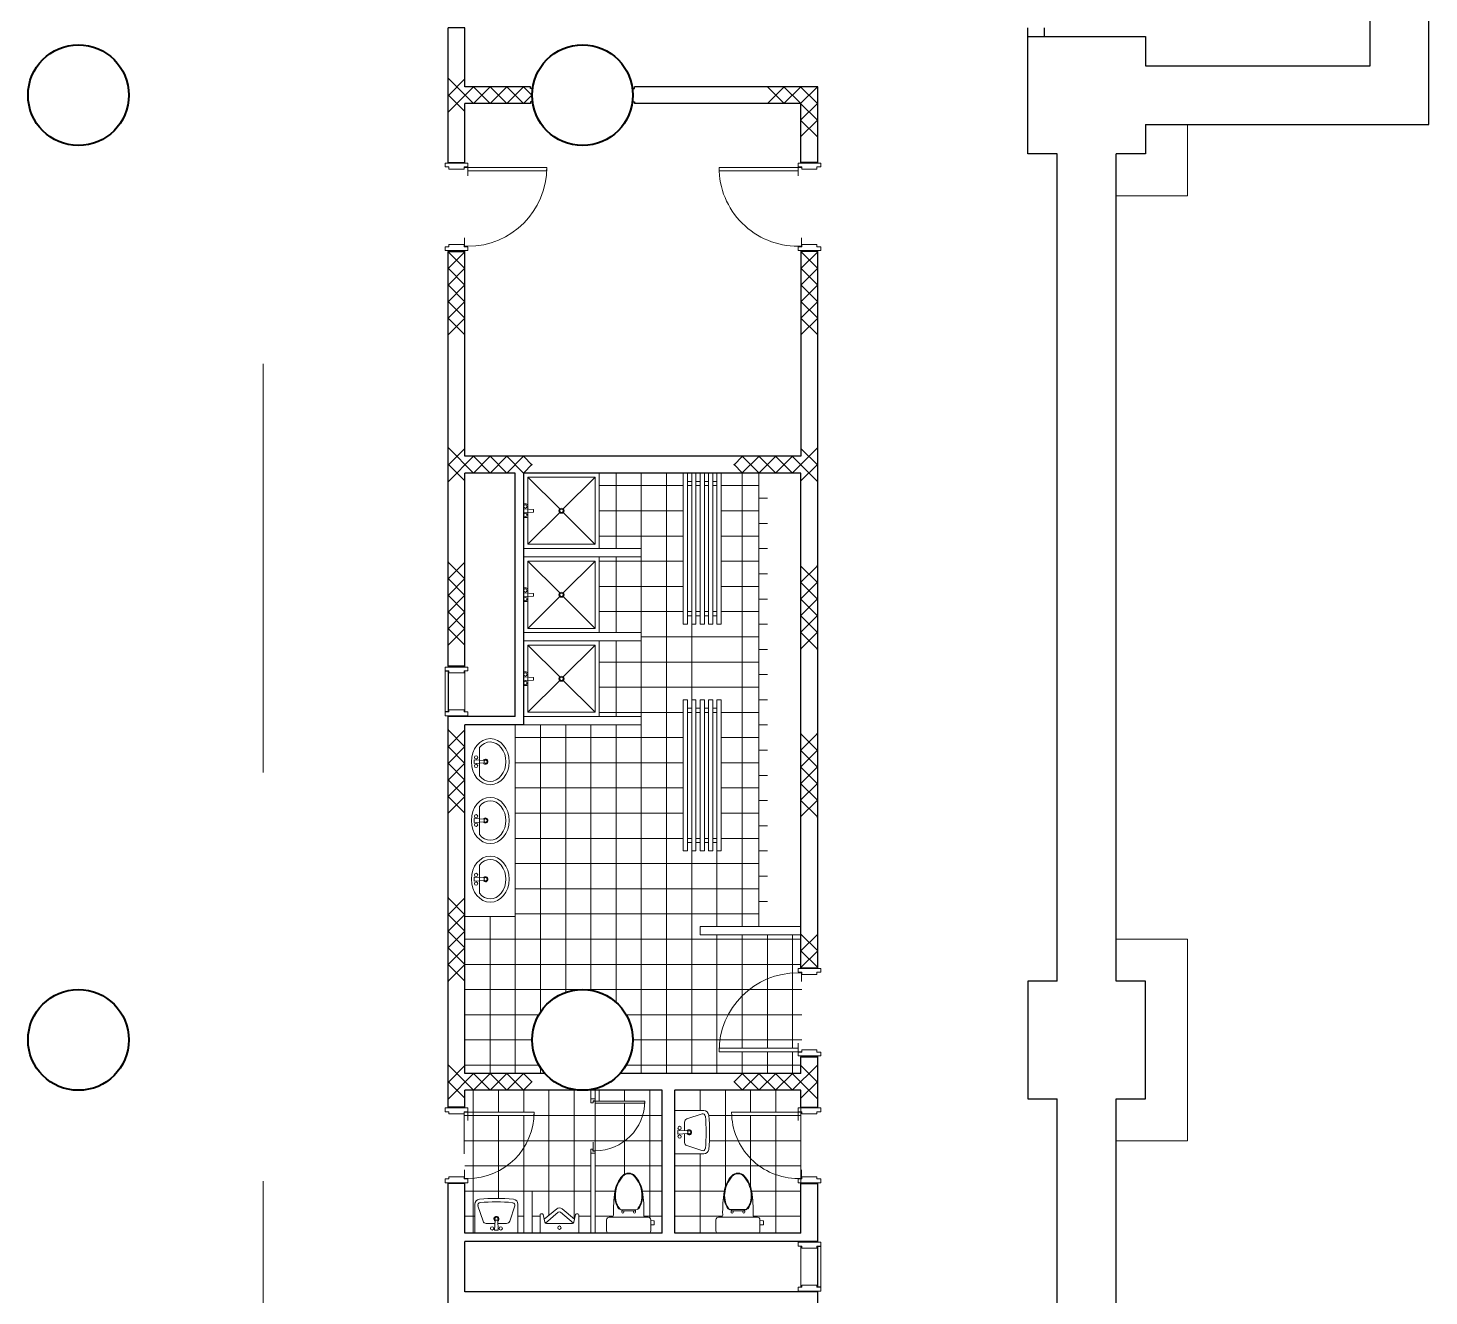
# Model space of a CAD drawing. Header units: metres. Extents: x 1807 to 3745, y 842 to 1968.
# Drawn here: x 3614.4 to 3631.07, y 1295.2 to 1310.3 of the extents above; entities that cross this region are included whole.
import ezdxf

# ---------------------------------------------------------------- set-up
doc = ezdxf.new("R2010")
doc.units = ezdxf.units.M
doc.header["$MEASUREMENT"] = 0
doc.linetypes.add('DGN1', pattern=[7.299439, 0, -7.299439])
doc.linetypes.add('DGN2', pattern=[9.732586, 4.866293, -4.866293])
doc.layers.add('Level 1', color=7, linetype='Continuous', lineweight=0)

msp = doc.modelspace()

# ---------------------------------------------------------------- linework, layer by layer
at = {"layer": 'Level 1', "color": 7, "linetype": 'Continuous', "lineweight": 30}
for p, q in [((3631.074, 1309.15), (3631.074, 1321.1)), ((3630.374, 1309.85), (3630.374, 1320.4)), ((3619.399, 1308.7), (3619.399, 1310.3)), ((3619.599, 1310.3), (3619.399, 1310.3)), ((3619.599, 1309.6), (3619.599, 1310.3)), ((3626.299, 1310.2), (3626.299, 1310.3)), ((3626.299, 1310.2), (3627.699, 1310.2)), ((3626.299, 1308.8), (3626.299, 1310.2)), ((3626.499, 1310.2), (3626.499, 1310.3)), ((3627.699, 1310.2), (3627.699, 1309.85)), ((3627.699, 1309.85), (3630.374, 1309.85)), ((3620.38, 1309.6), (3619.599, 1309.6)), ((3620.379, 1309.58), (3620.38, 1309.6)), ((3620.405, 1309.58), (3620.379, 1309.58)), ((3621.594, 1309.58), (3621.619, 1309.58)), ((3623.799, 1309.6), (3621.619, 1309.6)), ((3621.619, 1309.58), (3621.619, 1309.6)), ((3623.799, 1308.7), (3623.799, 1309.6)), ((3620.38, 1309.4), (3619.599, 1309.4)), ((3619.599, 1308.7), (3619.599, 1309.4)), ((3620.404, 1309.42), (3620.38, 1309.42)), ((3620.38, 1309.42), (3620.38, 1309.4)), ((3621.594, 1309.42), (3621.619, 1309.42)), ((3621.619, 1309.42), (3621.619, 1309.4)), ((3623.599, 1309.4), (3621.619, 1309.4)), ((3623.599, 1308.7), (3623.599, 1309.4)), ((3627.699, 1309.15), (3631.074, 1309.15)), ((3627.699, 1309.15), (3627.699, 1308.8)), ((3619.399, 1308.7), (3619.599, 1308.7)), ((3623.799, 1308.7), (3623.599, 1308.7)), ((3626.649, 1308.8), (3626.299, 1308.8)), ((3626.649, 1298.95), (3626.649, 1308.8)), ((3627.699, 1308.8), (3627.349, 1308.8)), ((3627.349, 1298.95), (3627.349, 1308.8)), ((3619.399, 1307.64), (3619.599, 1307.64)), ((3619.399, 1302.7), (3619.399, 1307.64)), ((3619.599, 1305.2), (3619.599, 1307.64)), ((3623.799, 1307.641), (3623.599, 1307.64)), ((3623.599, 1307.64), (3623.599, 1305.2)), ((3623.799, 1299.11), (3623.799, 1307.641)), ((3623.599, 1305.2), (3619.599, 1305.2)), ((3619.599, 1302.7), (3619.599, 1305)), ((3620.199, 1305), (3619.599, 1305)), ((3620.199, 1302.1), (3620.199, 1305)), ((3620.299, 1302), (3620.299, 1305)), ((3623.599, 1305), (3620.299, 1305)), ((3623.599, 1299.11), (3623.599, 1305)), ((3619.599, 1302.7), (3619.399, 1302.7)), ((3620.199, 1302.1), (3619.399, 1302.1)), ((3619.399, 1297.451), (3619.399, 1302.1)), ((3620.299, 1302), (3619.599, 1302)), ((3619.599, 1297.85), (3619.599, 1302)), ((3623.599, 1299.11), (3623.799, 1299.11)), ((3626.649, 1298.95), (3626.299, 1298.95)), ((3626.299, 1298.95), (3626.299, 1297.55)), ((3627.699, 1298.95), (3627.349, 1298.95)), ((3627.699, 1297.55), (3627.699, 1298.95)), ((3623.599, 1298.05), (3623.799, 1298.05)), ((3623.599, 1297.85), (3623.599, 1298.05)), ((3623.799, 1297.45), (3623.799, 1298.05)), ((3620.552, 1297.85), (3619.598, 1297.85)), ((3623.599, 1297.85), (3621.446, 1297.85)), ((3619.599, 1297.45), (3619.599, 1297.65)), ((3621.949, 1297.65), (3619.599, 1297.65)), ((3621.949, 1295.95), (3621.949, 1297.65)), ((3622.099, 1295.95), (3622.099, 1297.65)), ((3623.599, 1297.65), (3622.099, 1297.65)), ((3623.599, 1297.45), (3623.599, 1297.65)), ((3626.299, 1297.55), (3626.649, 1297.55)), ((3626.649, 1287.7), (3626.649, 1297.55)), ((3627.349, 1287.7), (3627.349, 1297.55)), ((3627.349, 1297.55), (3627.699, 1297.55)), ((3619.599, 1297.45), (3619.399, 1297.451)), ((3623.599, 1297.45), (3623.799, 1297.45)), ((3619.399, 1294.561), (3619.399, 1296.54)), ((3619.599, 1296.54), (3619.399, 1296.54)), ((3619.599, 1295.95), (3619.599, 1296.54)), ((3623.599, 1296.54), (3623.799, 1296.54)), ((3623.599, 1295.95), (3623.599, 1296.54)), ((3623.799, 1295.85), (3623.799, 1296.54)), ((3621.949, 1295.95), (3619.599, 1295.95)), ((3623.799, 1295.85), (3619.599, 1295.85)), ((3619.599, 1295.251), (3619.599, 1295.85)), ((3623.599, 1295.95), (3622.099, 1295.95)), ((3623.799, 1295.251), (3619.599, 1295.251)), ((3623.799, 1294.561), (3623.799, 1295.251))]:
    msp.add_line(p, q, dxfattribs=at)
at = {"layer": 'Level 1', "color": 7, "linetype": 'Continuous', "lineweight": 0}
for p, q in [((3631.074, 1321.1), (3631.074, 1309.15)), ((3630.374, 1309.85), (3630.374, 1320.4)), ((3626.299, 1308.8), (3626.299, 1310.2)), ((3626.299, 1310.2), (3627.699, 1310.2)), ((3627.699, 1310.2), (3627.699, 1310.025)), ((3627.699, 1310.025), (3627.699, 1309.85)), ((3627.699, 1309.85), (3630.374, 1309.85)), ((3619.399, 1309.692), (3619.407, 1309.7)), ((3619.399, 1309.494), (3619.599, 1309.694)), ((3619.403, 1309.7), (3619.703, 1309.4)), ((3619.399, 1309.506), (3619.599, 1309.306)), ((3619.403, 1309.3), (3619.703, 1309.6)), ((3619.701, 1309.6), (3619.901, 1309.4)), ((3619.701, 1309.4), (3619.901, 1309.6)), ((3619.899, 1309.6), (3620.099, 1309.4)), ((3619.899, 1309.4), (3620.099, 1309.6)), ((3620.097, 1309.6), (3620.297, 1309.4)), ((3620.097, 1309.4), (3620.297, 1309.6)), ((3620.295, 1309.6), (3620.399, 1309.496)), ((3620.295, 1309.4), (3620.399, 1309.504)), ((3623.2, 1309.401), (3623.399, 1309.6)), ((3623.2, 1309.599), (3623.399, 1309.4)), ((3623.397, 1309.6), (3623.597, 1309.4)), ((3623.397, 1309.4), (3623.597, 1309.6)), ((3623.595, 1309.6), (3623.799, 1309.396)), ((3623.595, 1309.4), (3623.795, 1309.6)), ((3623.793, 1309.6), (3623.799, 1309.594)), ((3623.599, 1309.206), (3623.799, 1309.406)), ((3623.599, 1309.398), (3623.799, 1309.198)), ((3619.399, 1309.308), (3619.407, 1309.3)), ((3623.599, 1309.009), (3623.799, 1309.208)), ((3623.599, 1309.2), (3623.798, 1309.001)), ((3631.074, 1309.15), (3627.699, 1309.15)), ((3627.699, 1309.15), (3627.699, 1308.8)), ((3628.199, 1309.15), (3628.199, 1308.3)), ((3619.364, 1308.69), (3619.634, 1308.69)), ((3619.364, 1308.645), (3619.364, 1308.69)), ((3619.399, 1308.7), (3619.399, 1308.69)), ((3619.599, 1308.7), (3619.399, 1308.7)), ((3619.399, 1308.69), (3619.599, 1308.69)), ((3619.599, 1308.69), (3619.599, 1308.7)), ((3619.634, 1308.69), (3619.634, 1308.645)), ((3623.834, 1308.69), (3623.564, 1308.69)), ((3623.564, 1308.69), (3623.564, 1308.645)), ((3623.599, 1308.69), (3623.599, 1308.7)), ((3623.599, 1308.7), (3623.799, 1308.7)), ((3623.799, 1308.69), (3623.599, 1308.69)), ((3623.799, 1308.7), (3623.799, 1308.69)), ((3623.834, 1308.645), (3623.834, 1308.69)), ((3626.649, 1308.8), (3626.299, 1308.8)), ((3626.649, 1298.95), (3626.649, 1308.8)), ((3627.699, 1308.8), (3627.349, 1308.8)), ((3627.349, 1308.8), (3627.349, 1298.95)), ((3619.409, 1308.645), (3619.364, 1308.645)), ((3619.409, 1308.62), (3619.409, 1308.645)), ((3619.589, 1308.62), (3619.409, 1308.62)), ((3619.634, 1308.645), (3619.589, 1308.645)), ((3619.589, 1308.645), (3619.589, 1308.62)), ((3619.634, 1308.64), (3620.574, 1308.64)), ((3619.634, 1308.6), (3619.634, 1308.64)), ((3620.571, 1308.6), (3619.634, 1308.6)), ((3620.574, 1308.64), (3620.571, 1308.6)), ((3623.564, 1308.64), (3622.624, 1308.64)), ((3622.624, 1308.64), (3622.627, 1308.6)), ((3622.627, 1308.6), (3623.564, 1308.6)), ((3623.564, 1308.645), (3623.609, 1308.645)), ((3623.564, 1308.6), (3623.564, 1308.64)), ((3623.609, 1308.645), (3623.609, 1308.62)), ((3623.609, 1308.62), (3623.789, 1308.62)), ((3623.789, 1308.62), (3623.789, 1308.645)), ((3623.789, 1308.645), (3623.834, 1308.645)), ((3628.199, 1308.3), (3627.349, 1308.3)), ((3619.409, 1307.695), (3619.364, 1307.695)), ((3619.364, 1307.695), (3619.364, 1307.65)), ((3619.589, 1307.72), (3619.409, 1307.72)), ((3619.409, 1307.72), (3619.409, 1307.695)), ((3619.589, 1307.695), (3619.589, 1307.72)), ((3619.634, 1307.695), (3619.589, 1307.695)), ((3619.634, 1307.65), (3619.634, 1307.695)), ((3623.564, 1307.65), (3623.564, 1307.695)), ((3623.564, 1307.695), (3623.609, 1307.695)), ((3623.609, 1307.695), (3623.609, 1307.72)), ((3623.609, 1307.72), (3623.789, 1307.72)), ((3623.789, 1307.72), (3623.789, 1307.695)), ((3623.789, 1307.695), (3623.834, 1307.695)), ((3623.834, 1307.695), (3623.834, 1307.65)), ((3619.364, 1307.65), (3619.634, 1307.65)), ((3619.399, 1307.64), (3619.399, 1307.65)), ((3619.399, 1307.65), (3619.599, 1307.65)), ((3619.405, 1307.64), (3619.399, 1307.634)), ((3619.599, 1307.64), (3619.399, 1307.64)), ((3619.599, 1307.636), (3619.399, 1307.436)), ((3619.399, 1307.636), (3619.599, 1307.436)), ((3619.593, 1307.64), (3619.599, 1307.634)), ((3619.599, 1307.65), (3619.599, 1307.64)), ((3623.834, 1307.65), (3623.564, 1307.65)), ((3623.799, 1307.65), (3623.599, 1307.65)), ((3623.599, 1307.65), (3623.599, 1307.64)), ((3623.605, 1307.64), (3623.599, 1307.635)), ((3623.599, 1307.64), (3623.799, 1307.64)), ((3623.599, 1307.637), (3623.799, 1307.436)), ((3623.799, 1307.636), (3623.599, 1307.437)), ((3623.793, 1307.64), (3623.799, 1307.634)), ((3623.799, 1307.64), (3623.799, 1307.65)), ((3619.599, 1307.438), (3619.399, 1307.238)), ((3619.399, 1307.438), (3619.599, 1307.238)), ((3623.799, 1307.439), (3623.599, 1307.239)), ((3623.599, 1307.438), (3623.799, 1307.238)), ((3619.399, 1307.241), (3619.599, 1307.041)), ((3619.599, 1307.24), (3619.399, 1307.041)), ((3623.799, 1307.241), (3623.599, 1307.041)), ((3623.599, 1307.241), (3623.799, 1307.041)), ((3619.399, 1307.043), (3619.599, 1306.843)), ((3619.599, 1307.042), (3619.399, 1306.843)), ((3623.599, 1307.043), (3623.799, 1306.843)), ((3623.799, 1307.042), (3623.599, 1306.843)), ((3619.399, 1306.845), (3619.599, 1306.645)), ((3619.599, 1306.844), (3619.399, 1306.645)), ((3623.799, 1306.845), (3623.599, 1306.645)), ((3623.599, 1306.845), (3623.799, 1306.645)), ((3619.399, 1306.647), (3619.405, 1306.641)), ((3619.599, 1306.647), (3619.593, 1306.641)), ((3623.599, 1306.647), (3623.605, 1306.641)), ((3623.799, 1306.647), (3623.793, 1306.641)), ((3619.399, 1305.292), (3619.407, 1305.3)), ((3619.399, 1305.094), (3619.599, 1305.294)), ((3619.403, 1305.3), (3619.703, 1305)), ((3619.403, 1304.9), (3619.703, 1305.2)), ((3619.701, 1305.2), (3619.901, 1305)), ((3619.701, 1305), (3619.901, 1305.2)), ((3619.899, 1305.2), (3620.099, 1305)), ((3619.899, 1305), (3620.099, 1305.2)), ((3620.097, 1305.201), (3620.297, 1305)), ((3620.097, 1305), (3620.297, 1305.2)), ((3620.295, 1305.2), (3620.399, 1305.096)), ((3622.903, 1305.201), (3622.799, 1305.096)), ((3623.101, 1305), (3622.901, 1305.201)), ((3623.101, 1305.2), (3622.901, 1305.001)), ((3623.299, 1305.201), (3623.099, 1305)), ((3623.299, 1305), (3623.099, 1305.2)), ((3623.497, 1305), (3623.297, 1305.2)), ((3623.497, 1305.2), (3623.297, 1305)), ((3623.795, 1305.3), (3623.495, 1305)), ((3623.795, 1304.901), (3623.495, 1305.2)), ((3623.799, 1305.094), (3623.599, 1305.294)), ((3623.799, 1305.292), (3623.791, 1305.301)), ((3619.399, 1305.106), (3619.599, 1304.906)), ((3620.295, 1305), (3620.399, 1305.105)), ((3620.299, 1304.102), (3620.299, 1305.002)), ((3620.299, 1305.002), (3621.199, 1305.002)), ((3621.199, 1305.002), (3621.199, 1304.102)), ((3621.399, 1304.101), (3621.399, 1305.001)), ((3621.699, 1297.85), (3621.699, 1305.001)), ((3621.999, 1297.85), (3621.999, 1305)), ((3622.249, 1305), (3622.199, 1305)), ((3622.199, 1305), (3622.199, 1303.2)), ((3622.249, 1303.2), (3622.249, 1305)), ((3622.349, 1305), (3622.299, 1305)), ((3622.299, 1305), (3622.299, 1303.2)), ((3622.349, 1303.2), (3622.349, 1305)), ((3622.449, 1305), (3622.399, 1305)), ((3622.399, 1305), (3622.399, 1303.201)), ((3622.449, 1303.201), (3622.449, 1305)), ((3622.549, 1305), (3622.499, 1305)), ((3622.499, 1305), (3622.499, 1303.2)), ((3622.549, 1303.2), (3622.549, 1305)), ((3622.649, 1305), (3622.599, 1305)), ((3622.599, 1305), (3622.599, 1303.2)), ((3622.649, 1303.201), (3622.649, 1305)), ((3622.903, 1305), (3622.799, 1305.105)), ((3622.899, 1299.6), (3622.899, 1305)), ((3623.099, 1299.6), (3623.099, 1305)), ((3623.099, 1305), (3623.599, 1305)), ((3623.799, 1305.107), (3623.599, 1304.906)), ((3623.599, 1305), (3623.599, 1299.6)), ((3619.399, 1304.908), (3619.407, 1304.9)), ((3620.349, 1304.952), (3620.728, 1304.573)), ((3620.349, 1304.152), (3620.349, 1304.952)), ((3620.349, 1304.952), (3621.149, 1304.952)), ((3621.149, 1304.952), (3620.77, 1304.573)), ((3621.149, 1304.952), (3621.149, 1304.152)), ((3622.199, 1304.85), (3621.199, 1304.85)), ((3622.249, 1304.85), (3622.249, 1304.9)), ((3622.249, 1304.9), (3622.299, 1304.9)), ((3622.299, 1304.85), (3622.249, 1304.85)), ((3622.299, 1304.9), (3622.299, 1304.85)), ((3622.349, 1304.85), (3622.349, 1304.9)), ((3622.349, 1304.9), (3622.399, 1304.9)), ((3622.399, 1304.85), (3622.349, 1304.85)), ((3622.399, 1304.9), (3622.399, 1304.85)), ((3622.449, 1304.85), (3622.449, 1304.9)), ((3622.449, 1304.9), (3622.499, 1304.9)), ((3622.499, 1304.85), (3622.449, 1304.85)), ((3622.499, 1304.9), (3622.499, 1304.85)), ((3622.549, 1304.85), (3622.549, 1304.9)), ((3622.549, 1304.9), (3622.599, 1304.9)), ((3622.599, 1304.85), (3622.549, 1304.85)), ((3622.599, 1304.9), (3622.599, 1304.85)), ((3623.099, 1304.85), (3622.649, 1304.85)), ((3623.799, 1304.908), (3623.791, 1304.9)), ((3620.33, 1304.633), (3620.299, 1304.633)), ((3620.299, 1304.528), (3620.299, 1304.575)), ((3620.299, 1304.575), (3620.416, 1304.567)), ((3620.416, 1304.536), (3620.299, 1304.528)), ((3620.349, 1304.152), (3620.728, 1304.531)), ((3620.35, 1304.613), (3620.35, 1304.572)), ((3620.35, 1304.532), (3620.35, 1304.49)), ((3620.416, 1304.567), (3620.416, 1304.536)), ((3621.149, 1304.151), (3620.77, 1304.53)), ((3622.199, 1304.55), (3621.199, 1304.55)), ((3623.099, 1304.55), (3622.649, 1304.55)), ((3620.33, 1304.471), (3620.299, 1304.471)), ((3622.199, 1304.25), (3621.199, 1304.25)), ((3623.099, 1304.25), (3622.649, 1304.25)), ((3620.299, 1304.001), (3620.299, 1304.102)), ((3620.299, 1304.102), (3621.699, 1304.101)), ((3621.199, 1304.102), (3620.299, 1304.102)), ((3621.699, 1304.001), (3620.299, 1304.001)), ((3620.299, 1303.101), (3620.299, 1304.001)), ((3620.299, 1304.001), (3621.199, 1304.001)), ((3621.149, 1304.152), (3620.349, 1304.152)), ((3621.199, 1304.001), (3621.199, 1303.101)), ((3621.399, 1303.101), (3621.399, 1304.001)), ((3621.699, 1304.101), (3621.699, 1304.001)), ((3619.399, 1303.939), (3619.405, 1303.945)), ((3619.399, 1303.741), (3619.599, 1303.941)), ((3619.599, 1303.741), (3619.399, 1303.941)), ((3619.599, 1303.939), (3619.593, 1303.945)), ((3620.349, 1303.951), (3620.728, 1303.573)), ((3620.349, 1303.151), (3620.349, 1303.951)), ((3620.349, 1303.951), (3621.149, 1303.951)), ((3621.149, 1303.951), (3620.77, 1303.572)), ((3621.149, 1303.951), (3621.149, 1303.151)), ((3622.199, 1303.95), (3621.199, 1303.95)), ((3623.099, 1303.95), (3622.649, 1303.95)), ((3623.601, 1303.901), (3623.595, 1303.895)), ((3623.795, 1303.897), (3623.595, 1303.697)), ((3623.595, 1303.897), (3623.795, 1303.697)), ((3623.789, 1303.901), (3623.795, 1303.895)), ((3619.399, 1303.543), (3619.599, 1303.743)), ((3619.599, 1303.543), (3619.399, 1303.743)), ((3623.795, 1303.699), (3623.595, 1303.499)), ((3623.595, 1303.699), (3623.795, 1303.499)), ((3619.399, 1303.345), (3619.599, 1303.545)), ((3619.599, 1303.345), (3619.399, 1303.545)), ((3620.33, 1303.632), (3620.299, 1303.632)), ((3620.299, 1303.528), (3620.299, 1303.574)), ((3620.299, 1303.574), (3620.416, 1303.567)), ((3620.416, 1303.535), (3620.299, 1303.528)), ((3620.349, 1303.151), (3620.728, 1303.53)), ((3620.35, 1303.612), (3620.35, 1303.571)), ((3620.35, 1303.531), (3620.35, 1303.49)), ((3620.416, 1303.567), (3620.416, 1303.535)), ((3621.149, 1303.151), (3620.77, 1303.53)), ((3622.199, 1303.65), (3621.199, 1303.65)), ((3623.099, 1303.65), (3622.649, 1303.65)), ((3623.795, 1303.501), (3623.595, 1303.301)), ((3623.595, 1303.501), (3623.795, 1303.301)), ((3619.399, 1303.147), (3619.599, 1303.347)), ((3619.599, 1303.147), (3619.399, 1303.347)), ((3620.33, 1303.47), (3620.299, 1303.47)), ((3622.199, 1303.35), (3621.199, 1303.35)), ((3622.299, 1303.35), (3622.249, 1303.35)), ((3622.249, 1303.35), (3622.249, 1303.3)), ((3622.299, 1303.301), (3622.299, 1303.35)), ((3622.399, 1303.35), (3622.349, 1303.35)), ((3622.349, 1303.35), (3622.349, 1303.3)), ((3622.399, 1303.3), (3622.399, 1303.35)), ((3622.499, 1303.35), (3622.449, 1303.35)), ((3622.449, 1303.35), (3622.449, 1303.3)), ((3622.499, 1303.3), (3622.499, 1303.35)), ((3622.599, 1303.35), (3622.549, 1303.35)), ((3622.549, 1303.35), (3622.549, 1303.301)), ((3622.599, 1303.301), (3622.599, 1303.35)), ((3623.099, 1303.35), (3622.649, 1303.35)), ((3622.199, 1303.2), (3622.249, 1303.2)), ((3622.249, 1303.3), (3622.299, 1303.301)), ((3622.299, 1302.3), (3622.299, 1303.201)), ((3622.299, 1303.2), (3622.349, 1303.2)), ((3622.349, 1303.3), (3622.399, 1303.3)), ((3622.399, 1303.201), (3622.449, 1303.201)), ((3622.449, 1303.3), (3622.499, 1303.3)), ((3622.499, 1303.2), (3622.549, 1303.2)), ((3622.549, 1303.301), (3622.599, 1303.301)), ((3622.599, 1303.2), (3622.649, 1303.201)), ((3623.795, 1303.303), (3623.595, 1303.103)), ((3623.595, 1303.303), (3623.795, 1303.103)), ((3619.399, 1302.949), (3619.599, 1303.149)), ((3619.599, 1302.949), (3619.399, 1303.149)), ((3620.299, 1303.001), (3620.299, 1303.101)), ((3620.299, 1303.101), (3621.699, 1303.101)), ((3621.199, 1303.101), (3620.299, 1303.101)), ((3621.699, 1303.001), (3620.299, 1303.001)), ((3620.299, 1302.101), (3620.299, 1303.001)), ((3620.299, 1303.001), (3621.199, 1303.001)), ((3621.149, 1303.151), (3620.349, 1303.151)), ((3621.199, 1303.001), (3621.199, 1302.101)), ((3621.399, 1302.101), (3621.399, 1303.001)), ((3621.699, 1303.101), (3621.699, 1303.001)), ((3623.099, 1303.05), (3621.699, 1303.05)), ((3623.795, 1303.105), (3623.595, 1302.905)), ((3623.595, 1303.105), (3623.795, 1302.905)), ((3619.405, 1302.945), (3619.399, 1302.951)), ((3619.593, 1302.945), (3619.599, 1302.951)), ((3620.349, 1302.951), (3620.728, 1302.572)), ((3620.349, 1302.151), (3620.349, 1302.951)), ((3620.349, 1302.951), (3621.149, 1302.951)), ((3621.149, 1302.951), (3620.77, 1302.572)), ((3621.149, 1302.951), (3621.149, 1302.151)), ((3623.595, 1302.907), (3623.601, 1302.901)), ((3623.795, 1302.907), (3623.789, 1302.901)), ((3619.634, 1302.69), (3619.364, 1302.69)), ((3619.364, 1302.69), (3619.364, 1302.645)), ((3619.399, 1302.69), (3619.399, 1302.7)), ((3619.399, 1302.7), (3619.599, 1302.7)), ((3619.599, 1302.69), (3619.399, 1302.69)), ((3619.599, 1302.7), (3619.599, 1302.69)), ((3619.634, 1302.645), (3619.634, 1302.69)), ((3623.099, 1302.75), (3621.199, 1302.75)), ((3619.364, 1302.645), (3619.409, 1302.645)), ((3619.364, 1302.16), (3619.364, 1302.64)), ((3619.364, 1302.64), (3619.404, 1302.637)), ((3619.399, 1302.645), (3619.399, 1302.155)), ((3619.404, 1302.637), (3619.404, 1302.16)), ((3619.409, 1302.645), (3619.409, 1302.62)), ((3619.409, 1302.62), (3619.589, 1302.62)), ((3619.589, 1302.62), (3619.589, 1302.645)), ((3619.589, 1302.645), (3619.634, 1302.645)), ((3619.599, 1302.645), (3619.599, 1302.155)), ((3620.33, 1302.632), (3620.299, 1302.632)), ((3620.299, 1302.528), (3620.299, 1302.574)), ((3620.299, 1302.574), (3620.416, 1302.567)), ((3620.416, 1302.535), (3620.299, 1302.528)), ((3620.349, 1302.151), (3620.728, 1302.53)), ((3620.35, 1302.612), (3620.35, 1302.571)), ((3620.35, 1302.531), (3620.35, 1302.49)), ((3620.416, 1302.567), (3620.416, 1302.535)), ((3621.149, 1302.151), (3620.77, 1302.53)), ((3620.33, 1302.47), (3620.299, 1302.47)), ((3623.099, 1302.45), (3621.199, 1302.45)), ((3619.404, 1302.16), (3619.364, 1302.16)), ((3619.364, 1302.11), (3619.364, 1302.155)), ((3619.364, 1302.155), (3619.409, 1302.155)), ((3619.409, 1302.155), (3619.409, 1302.18)), ((3619.409, 1302.18), (3619.589, 1302.18)), ((3619.589, 1302.18), (3619.589, 1302.155)), ((3619.589, 1302.155), (3619.634, 1302.155)), ((3619.634, 1302.155), (3619.634, 1302.11)), ((3622.249, 1302.3), (3622.199, 1302.3)), ((3622.199, 1302.3), (3622.199, 1300.5)), ((3622.249, 1300.5), (3622.249, 1302.3)), ((3622.249, 1302.15), (3622.249, 1302.2)), ((3622.249, 1302.2), (3622.299, 1302.2)), ((3622.349, 1302.3), (3622.299, 1302.3)), ((3622.299, 1302.3), (3622.299, 1300.5)), ((3622.299, 1302.2), (3622.299, 1302.15)), ((3622.349, 1300.5), (3622.349, 1302.3)), ((3622.349, 1302.15), (3622.349, 1302.2)), ((3622.349, 1302.2), (3622.399, 1302.2)), ((3622.449, 1302.3), (3622.399, 1302.3)), ((3622.399, 1302.3), (3622.399, 1300.5)), ((3622.399, 1302.2), (3622.399, 1302.15)), ((3622.449, 1300.501), (3622.449, 1302.3)), ((3622.449, 1302.15), (3622.449, 1302.2)), ((3622.449, 1302.2), (3622.499, 1302.2)), ((3622.549, 1302.3), (3622.499, 1302.3)), ((3622.499, 1302.3), (3622.499, 1300.5)), ((3622.499, 1302.2), (3622.499, 1302.15)), ((3622.549, 1300.5), (3622.549, 1302.3)), ((3622.549, 1302.15), (3622.549, 1302.2)), ((3622.549, 1302.2), (3622.599, 1302.2)), ((3622.649, 1302.3), (3622.599, 1302.3)), ((3622.599, 1302.3), (3622.599, 1300.5)), ((3622.599, 1302.2), (3622.599, 1302.15)), ((3622.649, 1300.5), (3622.649, 1302.3)), ((3619.634, 1302.11), (3619.364, 1302.11)), ((3619.599, 1302.11), (3619.399, 1302.11)), ((3619.399, 1302.11), (3619.399, 1302.1)), ((3619.399, 1302.1), (3619.599, 1302.1)), ((3619.599, 1302.1), (3619.599, 1302.11)), ((3620.199, 1302), (3619.599, 1302)), ((3619.599, 1302), (3619.599, 1299.72)), ((3620.199, 1299.72), (3620.199, 1302)), ((3620.299, 1302), (3620.299, 1302.101)), ((3620.299, 1302.101), (3621.699, 1302.1)), ((3621.199, 1302.101), (3620.299, 1302.101)), ((3621.699, 1302.001), (3620.299, 1302)), ((3621.149, 1302.151), (3620.349, 1302.151)), ((3620.499, 1298.576), (3620.499, 1302)), ((3620.799, 1298.814), (3620.799, 1302)), ((3621.099, 1298.839), (3621.099, 1302.001)), ((3622.199, 1302.15), (3621.199, 1302.15)), ((3621.399, 1298.695), (3621.399, 1302.001)), ((3621.699, 1302.1), (3621.699, 1302.001)), ((3622.299, 1302.15), (3622.249, 1302.15)), ((3622.399, 1302.15), (3622.349, 1302.15)), ((3622.499, 1302.15), (3622.449, 1302.15)), ((3622.599, 1302.15), (3622.549, 1302.15)), ((3623.099, 1302.15), (3622.649, 1302.15)), ((3619.399, 1301.939), (3619.405, 1301.945)), ((3619.399, 1301.741), (3619.599, 1301.941)), ((3619.599, 1301.741), (3619.399, 1301.941)), ((3619.599, 1301.939), (3619.593, 1301.945)), ((3622.199, 1301.85), (3620.199, 1301.85)), ((3623.099, 1301.85), (3622.649, 1301.85)), ((3623.601, 1301.901), (3623.595, 1301.895)), ((3623.795, 1301.897), (3623.595, 1301.697)), ((3623.595, 1301.897), (3623.795, 1301.697)), ((3623.789, 1301.901), (3623.795, 1301.895)), ((3619.399, 1301.543), (3619.599, 1301.743)), ((3619.599, 1301.543), (3619.399, 1301.743)), ((3619.771, 1301.396), (3619.771, 1301.731)), ((3623.795, 1301.699), (3623.595, 1301.499)), ((3623.595, 1301.699), (3623.795, 1301.499)), ((3619.399, 1301.345), (3619.599, 1301.545)), ((3619.599, 1301.345), (3619.399, 1301.545)), ((3619.828, 1301.579), (3619.711, 1301.587)), ((3619.711, 1301.587), (3619.711, 1301.54)), ((3619.711, 1301.54), (3619.828, 1301.548)), ((3619.828, 1301.548), (3619.828, 1301.579)), ((3622.199, 1301.55), (3620.199, 1301.55)), ((3623.099, 1301.55), (3622.649, 1301.55)), ((3623.795, 1301.501), (3623.595, 1301.301)), ((3623.595, 1301.501), (3623.795, 1301.301)), ((3619.399, 1301.147), (3619.599, 1301.347)), ((3619.599, 1301.147), (3619.399, 1301.347)), ((3622.199, 1301.25), (3620.199, 1301.25)), ((3623.099, 1301.25), (3622.649, 1301.25)), ((3623.795, 1301.303), (3623.595, 1301.103)), ((3623.595, 1301.303), (3623.795, 1301.103)), ((3619.399, 1300.949), (3619.599, 1301.149)), ((3619.599, 1300.949), (3619.399, 1301.149)), ((3619.771, 1300.696), (3619.771, 1301.031)), ((3623.795, 1301.105), (3623.595, 1300.905)), ((3623.595, 1301.105), (3623.795, 1300.905)), ((3619.405, 1300.945), (3619.399, 1300.951)), ((3619.593, 1300.945), (3619.599, 1300.951)), ((3619.828, 1300.879), (3619.711, 1300.887)), ((3619.711, 1300.887), (3619.711, 1300.84)), ((3619.711, 1300.84), (3619.828, 1300.848)), ((3619.828, 1300.848), (3619.828, 1300.879)), ((3622.199, 1300.95), (3620.199, 1300.95)), ((3623.099, 1300.95), (3622.649, 1300.95)), ((3623.595, 1300.907), (3623.601, 1300.901)), ((3623.795, 1300.907), (3623.789, 1300.901)), ((3622.199, 1300.65), (3620.199, 1300.65)), ((3622.199, 1300.5), (3622.249, 1300.5)), ((3622.299, 1300.65), (3622.249, 1300.65)), ((3622.249, 1300.65), (3622.249, 1300.6)), ((3622.249, 1300.6), (3622.299, 1300.6)), ((3622.299, 1300.6), (3622.299, 1300.65)), ((3622.299, 1297.85), (3622.299, 1300.5)), ((3622.299, 1300.5), (3622.349, 1300.5)), ((3622.399, 1300.65), (3622.349, 1300.65)), ((3622.349, 1300.65), (3622.349, 1300.6)), ((3622.349, 1300.6), (3622.399, 1300.6)), ((3622.399, 1300.6), (3622.399, 1300.65)), ((3622.399, 1300.5), (3622.449, 1300.501)), ((3622.499, 1300.65), (3622.449, 1300.65)), ((3622.449, 1300.65), (3622.449, 1300.6)), ((3622.449, 1300.6), (3622.499, 1300.6)), ((3622.499, 1300.6), (3622.499, 1300.65)), ((3622.499, 1300.5), (3622.549, 1300.5)), ((3622.599, 1300.65), (3622.549, 1300.65)), ((3622.549, 1300.65), (3622.549, 1300.6)), ((3622.549, 1300.6), (3622.599, 1300.601)), ((3622.599, 1300.601), (3622.599, 1300.65)), ((3622.599, 1299.601), (3622.599, 1300.5)), ((3622.599, 1300.5), (3622.649, 1300.5)), ((3623.099, 1300.65), (3622.649, 1300.65)), ((3619.771, 1299.996), (3619.771, 1300.331)), ((3623.099, 1300.35), (3620.199, 1300.35)), ((3619.828, 1300.179), (3619.711, 1300.187)), ((3619.711, 1300.187), (3619.711, 1300.14)), ((3619.828, 1300.148), (3619.828, 1300.179)), ((3619.711, 1300.14), (3619.828, 1300.148)), ((3623.099, 1300.05), (3620.199, 1300.05)), ((3619.399, 1299.939), (3619.405, 1299.945)), ((3619.399, 1299.741), (3619.599, 1299.941)), ((3619.599, 1299.741), (3619.399, 1299.941)), ((3619.599, 1299.939), (3619.593, 1299.945)), ((3619.399, 1299.544), (3619.599, 1299.743)), ((3619.599, 1299.543), (3619.399, 1299.743)), ((3619.599, 1299.72), (3620.199, 1299.72)), ((3619.899, 1297.85), (3619.899, 1299.72)), ((3623.099, 1299.75), (3620.199, 1299.75)), ((3620.199, 1297.85), (3620.199, 1299.72)), ((3619.399, 1299.345), (3619.599, 1299.545)), ((3619.599, 1299.345), (3619.399, 1299.545)), ((3622.399, 1299.5), (3622.399, 1299.601)), ((3622.399, 1299.601), (3623.599, 1299.6)), ((3623.599, 1299.5), (3622.399, 1299.5)), ((3622.599, 1297.85), (3622.599, 1299.5)), ((3622.899, 1298.15), (3622.899, 1299.5)), ((3623.599, 1299.6), (3623.099, 1299.6)), ((3623.199, 1298.15), (3623.199, 1299.5)), ((3623.499, 1298.15), (3623.499, 1299.5)), ((3623.599, 1299.6), (3623.599, 1299.5)), ((3623.599, 1299.309), (3623.799, 1299.509)), ((3623.799, 1299.309), (3623.599, 1299.509)), ((3619.399, 1299.147), (3619.599, 1299.347)), ((3619.599, 1299.147), (3619.399, 1299.347)), ((3623.599, 1299.45), (3619.599, 1299.45)), ((3628.199, 1299.45), (3627.349, 1299.45)), ((3628.199, 1297.05), (3628.199, 1299.45)), ((3623.599, 1299.111), (3623.799, 1299.311)), ((3623.799, 1299.111), (3623.599, 1299.311)), ((3619.399, 1298.949), (3619.599, 1299.149)), ((3619.599, 1298.949), (3619.399, 1299.149)), ((3623.599, 1299.15), (3619.599, 1299.15)), ((3623.834, 1299.1), (3623.564, 1299.1)), ((3623.564, 1299.1), (3623.564, 1299.055)), ((3623.564, 1299.055), (3623.609, 1299.055)), ((3623.599, 1299.1), (3623.599, 1299.11)), ((3623.599, 1299.11), (3623.799, 1299.11)), ((3623.799, 1299.1), (3623.599, 1299.1)), ((3623.609, 1299.055), (3623.609, 1299.03)), ((3623.609, 1299.03), (3623.789, 1299.03)), ((3623.789, 1299.03), (3623.789, 1299.055)), ((3623.789, 1299.055), (3623.834, 1299.055)), ((3623.799, 1299.11), (3623.799, 1299.1)), ((3623.834, 1299.055), (3623.834, 1299.1)), ((3619.405, 1298.946), (3619.399, 1298.952)), ((3619.593, 1298.946), (3619.599, 1298.951)), ((3623.609, 1298.85), (3619.599, 1298.85)), ((3626.299, 1297.55), (3626.299, 1298.95)), ((3626.299, 1298.95), (3626.649, 1298.95)), ((3627.349, 1298.95), (3627.699, 1298.95)), ((3627.699, 1298.95), (3627.699, 1297.55)), ((3620.482, 1298.55), (3619.599, 1298.55)), ((3623.609, 1298.55), (3621.516, 1298.55)), ((3620.402, 1298.25), (3619.599, 1298.25)), ((3623.609, 1298.25), (3621.596, 1298.25)), ((3622.624, 1298.11), (3622.627, 1298.15)), ((3623.564, 1298.11), (3622.624, 1298.11)), ((3622.627, 1298.15), (3623.564, 1298.15)), ((3622.899, 1297.85), (3622.899, 1298.11)), ((3623.199, 1297.85), (3623.199, 1298.11)), ((3623.499, 1297.85), (3623.499, 1298.11)), ((3623.564, 1298.15), (3623.564, 1298.11)), ((3623.564, 1298.06), (3623.564, 1298.105)), ((3623.564, 1298.105), (3623.609, 1298.105)), ((3623.834, 1298.06), (3623.564, 1298.06)), ((3623.799, 1298.06), (3623.599, 1298.06)), ((3623.599, 1298.06), (3623.599, 1298.05)), ((3623.599, 1298.05), (3623.799, 1298.05)), ((3623.609, 1298.105), (3623.609, 1298.13)), ((3623.609, 1298.13), (3623.789, 1298.13)), ((3623.789, 1298.13), (3623.789, 1298.105)), ((3623.789, 1298.105), (3623.834, 1298.105)), ((3623.799, 1298.05), (3623.799, 1298.06)), ((3623.834, 1298.105), (3623.834, 1298.06)), ((3619.399, 1297.942), (3619.407, 1297.95)), ((3619.399, 1297.744), (3619.599, 1297.944)), ((3619.403, 1297.95), (3619.703, 1297.65)), ((3619.403, 1297.55), (3619.703, 1297.85)), ((3620.48, 1297.95), (3619.599, 1297.95)), ((3619.701, 1297.85), (3619.901, 1297.65)), ((3619.701, 1297.65), (3619.901, 1297.85)), ((3619.899, 1297.85), (3620.099, 1297.65)), ((3619.899, 1297.65), (3620.099, 1297.85)), ((3620.097, 1297.85), (3620.297, 1297.65)), ((3620.097, 1297.65), (3620.297, 1297.85)), ((3620.295, 1297.85), (3620.399, 1297.746)), ((3620.499, 1297.85), (3620.499, 1297.923)), ((3623.599, 1297.95), (3621.518, 1297.95)), ((3622.903, 1297.85), (3622.799, 1297.746)), ((3623.101, 1297.65), (3622.901, 1297.85)), ((3623.101, 1297.85), (3622.901, 1297.65)), ((3623.299, 1297.65), (3623.099, 1297.85)), ((3623.299, 1297.85), (3623.099, 1297.65)), ((3623.497, 1297.65), (3623.297, 1297.85)), ((3623.497, 1297.85), (3623.297, 1297.65)), ((3623.795, 1297.95), (3623.495, 1297.65)), ((3623.795, 1297.55), (3623.495, 1297.85)), ((3623.799, 1297.744), (3623.599, 1297.944)), ((3623.799, 1297.942), (3623.791, 1297.95)), ((3619.399, 1297.756), (3619.599, 1297.556)), ((3620.295, 1297.65), (3620.399, 1297.754)), ((3622.903, 1297.65), (3622.799, 1297.754)), ((3623.799, 1297.756), (3623.599, 1297.556)), ((3619.399, 1297.558), (3619.407, 1297.55)), ((3619.699, 1297.65), (3619.699, 1295.95)), ((3619.999, 1297.65), (3619.999, 1297.39)), ((3620.299, 1297.65), (3620.299, 1297.39)), ((3620.599, 1297.65), (3620.599, 1296.161)), ((3620.899, 1297.65), (3620.899, 1296.118)), ((3621.099, 1297.55), (3621.099, 1297.65)), ((3621.148, 1297.55), (3621.099, 1297.55)), ((3621.099, 1297.5), (3621.099, 1297.55)), ((3621.099, 1297.55), (3621.149, 1297.55)), ((3621.124, 1297.5), (3621.099, 1297.5)), ((3621.149, 1297.525), (3621.124, 1297.525)), ((3621.124, 1297.525), (3621.124, 1297.5)), ((3621.148, 1295.95), (3621.148, 1297.65)), ((3621.148, 1297.65), (3621.949, 1297.65)), ((3621.149, 1297.55), (3621.149, 1297.65)), ((3621.149, 1297.55), (3621.149, 1297.525)), ((3621.149, 1297.52), (3621.739, 1297.52)), ((3621.149, 1297.495), (3621.149, 1297.52)), ((3621.736, 1297.495), (3621.149, 1297.495)), ((3621.199, 1297.65), (3621.199, 1297.52)), ((3621.499, 1297.65), (3621.499, 1297.52)), ((3621.499, 1297.495), (3621.499, 1296.652)), ((3621.739, 1297.52), (3621.736, 1297.495)), ((3621.799, 1297.65), (3621.799, 1296.133)), ((3621.949, 1297.65), (3621.949, 1295.95)), ((3622.095, 1295.951), (3622.095, 1297.65)), ((3622.095, 1297.65), (3623.599, 1297.65)), ((3622.099, 1297.65), (3623.599, 1297.65)), ((3622.399, 1297.651), (3622.399, 1297.408)), ((3622.699, 1297.65), (3622.699, 1296.503)), ((3622.999, 1297.65), (3622.999, 1297.39)), ((3623.299, 1297.651), (3623.299, 1297.39)), ((3623.599, 1297.65), (3623.599, 1295.951)), ((3623.799, 1297.558), (3623.791, 1297.55)), ((3626.649, 1297.55), (3626.299, 1297.55)), ((3626.649, 1287.7), (3626.649, 1297.55)), ((3627.699, 1297.55), (3627.349, 1297.55)), ((3627.349, 1297.55), (3627.349, 1287.7)), ((3619.364, 1297.44), (3619.634, 1297.44)), ((3619.364, 1297.395), (3619.364, 1297.44)), ((3619.409, 1297.395), (3619.364, 1297.395)), ((3619.399, 1297.45), (3619.399, 1297.44)), ((3619.599, 1297.45), (3619.399, 1297.45)), ((3619.399, 1297.44), (3619.599, 1297.44)), ((3619.409, 1297.37), (3619.409, 1297.395)), ((3619.589, 1297.37), (3619.409, 1297.37)), ((3619.634, 1297.395), (3619.589, 1297.395)), ((3619.589, 1297.395), (3619.589, 1297.37)), ((3619.589, 1296.895), (3619.589, 1297.37)), ((3619.599, 1297.44), (3619.599, 1297.45)), ((3619.599, 1297.35), (3621.949, 1297.35)), ((3619.634, 1297.44), (3619.634, 1297.395)), ((3619.634, 1297.39), (3620.424, 1297.39)), ((3619.634, 1297.35), (3619.634, 1297.39)), ((3620.421, 1297.35), (3619.634, 1297.35)), ((3619.999, 1297.35), (3619.999, 1296.363)), ((3620.299, 1297.35), (3620.299, 1295.95)), ((3620.424, 1297.39), (3620.421, 1297.35)), ((3622.442, 1297.408), (3622.099, 1297.408)), ((3622.099, 1297.408), (3622.099, 1296.893)), ((3622.241, 1297.309), (3622.422, 1297.369)), ((3622.502, 1297.35), (3623.599, 1297.35)), ((3623.564, 1297.39), (3622.774, 1297.39)), ((3622.774, 1297.39), (3622.777, 1297.35)), ((3622.777, 1297.35), (3623.564, 1297.35)), ((3622.999, 1297.35), (3622.999, 1296.502)), ((3623.299, 1297.35), (3623.299, 1295.95)), ((3623.834, 1297.44), (3623.564, 1297.44)), ((3623.564, 1297.44), (3623.564, 1297.395)), ((3623.564, 1297.395), (3623.609, 1297.395)), ((3623.564, 1297.35), (3623.564, 1297.39)), ((3623.599, 1297.44), (3623.599, 1297.45)), ((3623.599, 1297.45), (3623.799, 1297.45)), ((3623.799, 1297.44), (3623.599, 1297.44)), ((3623.609, 1297.395), (3623.609, 1297.37)), ((3623.609, 1297.37), (3623.789, 1297.37)), ((3623.789, 1297.37), (3623.789, 1297.395)), ((3623.789, 1297.395), (3623.834, 1297.395)), ((3623.799, 1297.45), (3623.799, 1297.44)), ((3623.834, 1297.395), (3623.834, 1297.44)), ((3622.251, 1297.166), (3622.134, 1297.173)), ((3622.134, 1297.173), (3622.134, 1297.127)), ((3622.213, 1297.168), (3622.213, 1297.271)), ((3622.251, 1297.135), (3622.251, 1297.166)), ((3619.599, 1297.05), (3621.949, 1297.05)), ((3622.099, 1297.09), (3622.099, 1295.95)), ((3622.134, 1297.127), (3622.251, 1297.135)), ((3622.213, 1297.029), (3622.213, 1297.132)), ((3622.421, 1296.932), (3622.24, 1296.991)), ((3622.509, 1297.05), (3623.599, 1297.05)), ((3627.349, 1297.05), (3628.199, 1297.05)), ((3621.123, 1296.95), (3621.098, 1296.95)), ((3621.098, 1296.95), (3621.099, 1296.9)), ((3621.149, 1296.9), (3621.099, 1296.9)), ((3621.099, 1295.95), (3621.099, 1296.9)), ((3621.099, 1296.9), (3621.149, 1296.9)), ((3621.123, 1296.925), (3621.123, 1296.95)), ((3621.149, 1296.925), (3621.123, 1296.925)), ((3621.148, 1295.95), (3621.149, 1296.9)), ((3621.149, 1296.9), (3621.149, 1296.925)), ((3622.099, 1296.893), (3622.442, 1296.893)), ((3622.399, 1296.893), (3622.399, 1295.95)), ((3619.599, 1296.75), (3621.099, 1296.75)), ((3621.148, 1296.75), (3621.949, 1296.751)), ((3622.099, 1296.75), (3623.599, 1296.75)), ((3619.409, 1296.595), (3619.364, 1296.595)), ((3619.364, 1296.595), (3619.364, 1296.55)), ((3619.364, 1296.55), (3619.634, 1296.55)), ((3619.399, 1296.54), (3619.399, 1296.55)), ((3619.399, 1296.55), (3619.599, 1296.55)), ((3619.599, 1296.54), (3619.399, 1296.54)), ((3619.589, 1296.62), (3619.409, 1296.62)), ((3619.409, 1296.62), (3619.409, 1296.595)), ((3619.589, 1296.595), (3619.589, 1296.62)), ((3619.634, 1296.595), (3619.589, 1296.595)), ((3619.599, 1296.55), (3619.599, 1296.54)), ((3619.634, 1296.55), (3619.634, 1296.595)), ((3623.564, 1296.55), (3623.564, 1296.595)), ((3623.564, 1296.595), (3623.609, 1296.595)), ((3623.834, 1296.55), (3623.564, 1296.55)), ((3623.799, 1296.55), (3623.599, 1296.55)), ((3623.599, 1296.55), (3623.599, 1296.54)), ((3623.599, 1296.54), (3623.799, 1296.54)), ((3623.609, 1296.595), (3623.609, 1296.62)), ((3623.609, 1296.62), (3623.789, 1296.62)), ((3623.789, 1296.62), (3623.789, 1296.595)), ((3623.789, 1296.595), (3623.834, 1296.595)), ((3623.799, 1296.54), (3623.799, 1296.55)), ((3623.834, 1296.595), (3623.834, 1296.55)), ((3619.599, 1296.45), (3621.099, 1296.45)), ((3620.399, 1296.45), (3620.299, 1296.45)), ((3620.299, 1296.45), (3620.299, 1295.95)), ((3620.399, 1295.95), (3620.399, 1296.45)), ((3621.148, 1296.45), (3621.386, 1296.45)), ((3621.702, 1296.45), (3621.949, 1296.45)), ((3622.099, 1296.45), (3622.686, 1296.45)), ((3623.012, 1296.45), (3623.599, 1296.45)), ((3619.599, 1296.15), (3619.716, 1296.15)), ((3619.716, 1296.293), (3619.716, 1295.95)), ((3619.815, 1296.092), (3619.755, 1296.273)), ((3620.193, 1296.273), (3620.133, 1296.092)), ((3620.231, 1295.95), (3620.231, 1296.293)), ((3620.231, 1296.15), (3620.299, 1296.15)), ((3620.399, 1296.15), (3620.494, 1296.15)), ((3620.494, 1295.95), (3620.494, 1296.169)), ((3620.504, 1296.179), (3620.521, 1296.179)), ((3620.531, 1296.171), (3620.55, 1296.08)), ((3620.692, 1296.239), (3620.543, 1296.114)), ((3620.711, 1296.198), (3620.557, 1296.069)), ((3620.89, 1296.069), (3620.737, 1296.198)), ((3620.904, 1296.114), (3620.756, 1296.239)), ((3620.897, 1296.08), (3620.916, 1296.172)), ((3620.926, 1296.179), (3620.944, 1296.179)), ((3620.954, 1296.169), (3620.954, 1295.95)), ((3620.954, 1296.15), (3621.099, 1296.15)), ((3621.148, 1296.15), (3621.363, 1296.15)), ((3621.433, 1296.239), (3621.441, 1296.239)), ((3621.449, 1296.228), (3621.648, 1296.229)), ((3621.466, 1296.2), (3621.466, 1296.228)), ((3621.472, 1296.229), (3621.472, 1296.216)), ((3621.472, 1296.216), (3621.625, 1296.216)), ((3621.491, 1296.216), (3621.491, 1296.2)), ((3621.606, 1296.2), (3621.606, 1296.216)), ((3621.625, 1296.216), (3621.625, 1296.228)), ((3621.631, 1296.229), (3621.63, 1296.2)), ((3621.664, 1296.239), (3621.656, 1296.239)), ((3621.734, 1296.15), (3621.949, 1296.15)), ((3622.099, 1296.15), (3622.664, 1296.15)), ((3622.733, 1296.239), (3622.742, 1296.239)), ((3622.75, 1296.229), (3622.948, 1296.229)), ((3622.767, 1296.2), (3622.767, 1296.228)), ((3622.773, 1296.229), (3622.773, 1296.216)), ((3622.773, 1296.216), (3622.925, 1296.216)), ((3622.792, 1296.216), (3622.792, 1296.2)), ((3622.906, 1296.2), (3622.906, 1296.216)), ((3622.925, 1296.216), (3622.925, 1296.228)), ((3622.931, 1296.229), (3622.931, 1296.2)), ((3622.965, 1296.239), (3622.956, 1296.239)), ((3623.034, 1296.15), (3623.599, 1296.15)), ((3619.956, 1296.065), (3619.853, 1296.065)), ((3619.958, 1296.103), (3619.951, 1295.986)), ((3619.951, 1295.986), (3619.997, 1295.986)), ((3619.99, 1296.103), (3619.958, 1296.103)), ((3619.997, 1295.986), (3619.99, 1296.103)), ((3620.095, 1296.065), (3619.992, 1296.065)), ((3620.57, 1296.064), (3620.878, 1296.064)), ((3621.286, 1296.109), (3621.286, 1295.975)), ((3621.286, 1296.109), (3621.286, 1296.109)), ((3621.781, 1296.139), (3621.316, 1296.139)), ((3621.811, 1295.975), (3621.811, 1296.109)), ((3621.811, 1296.098), (3621.848, 1296.095)), ((3621.848, 1296.049), (3621.811, 1296.047)), ((3621.853, 1296.09), (3621.853, 1296.054)), ((3622.587, 1296.109), (3622.587, 1295.975)), ((3622.587, 1296.109), (3622.587, 1296.109)), ((3623.081, 1296.139), (3622.617, 1296.139)), ((3623.111, 1295.975), (3623.111, 1296.109)), ((3623.111, 1296.098), (3623.149, 1296.095)), ((3623.149, 1296.049), (3623.111, 1296.047)), ((3623.153, 1296.09), (3623.153, 1296.054)), ((3619.716, 1295.95), (3620.231, 1295.95)), ((3620.299, 1295.95), (3620.399, 1295.95)), ((3620.954, 1295.95), (3620.494, 1295.95)), ((3621.949, 1295.95), (3621.148, 1295.95)), ((3621.311, 1295.95), (3621.786, 1295.95)), ((3623.599, 1295.951), (3622.095, 1295.951)), ((3622.612, 1295.95), (3623.086, 1295.95)), ((3623.564, 1295.84), (3623.834, 1295.84)), ((3623.564, 1295.795), (3623.564, 1295.84)), ((3623.599, 1295.85), (3623.599, 1295.84)), ((3623.799, 1295.85), (3623.599, 1295.85)), ((3623.599, 1295.84), (3623.799, 1295.84)), ((3623.799, 1295.84), (3623.799, 1295.85)), ((3623.834, 1295.84), (3623.834, 1295.795)), ((3623.609, 1295.795), (3623.564, 1295.795)), ((3623.599, 1295.305), (3623.599, 1295.795)), ((3623.609, 1295.77), (3623.609, 1295.795)), ((3623.789, 1295.77), (3623.609, 1295.77)), ((3623.834, 1295.795), (3623.789, 1295.795)), ((3623.789, 1295.795), (3623.789, 1295.77)), ((3623.794, 1295.313), (3623.794, 1295.79)), ((3623.794, 1295.79), (3623.834, 1295.79)), ((3623.799, 1295.305), (3623.799, 1295.795)), ((3623.834, 1295.79), (3623.834, 1295.31)), ((3623.789, 1295.33), (3623.609, 1295.33)), ((3623.609, 1295.33), (3623.609, 1295.305)), ((3623.789, 1295.305), (3623.789, 1295.33)), ((3623.609, 1295.305), (3623.564, 1295.305)), ((3623.564, 1295.305), (3623.564, 1295.26)), ((3623.564, 1295.26), (3623.834, 1295.26)), ((3623.599, 1295.25), (3623.599, 1295.26)), ((3623.599, 1295.26), (3623.799, 1295.26)), ((3623.799, 1295.25), (3623.599, 1295.25)), ((3623.834, 1295.305), (3623.789, 1295.305)), ((3623.834, 1295.31), (3623.794, 1295.313)), ((3623.799, 1295.26), (3623.799, 1295.25)), ((3623.834, 1295.26), (3623.834, 1295.305))]:
    msp.add_line(p, q, dxfattribs=at)
at = {"layer": 'Level 1', "color": 7, "linetype": 'DGN2', "lineweight": 0}
msp.add_line((3617.199, 1281.971), (3617.199, 1316.313), dxfattribs=at)
at = {"layer": 'Level 1', "color": 7, "linetype": 'DGN1', "lineweight": 0}
for p, q in [((3619.594, 1307.703), (3619.594, 1308.64)), ((3619.594, 1308.64), (3619.634, 1308.64)), ((3619.634, 1308.64), (3619.634, 1307.7)), ((3623.564, 1308.64), (3623.564, 1307.7)), ((3623.604, 1308.64), (3623.564, 1308.64)), ((3623.604, 1307.703), (3623.604, 1308.64)), ((3619.634, 1307.7), (3619.594, 1307.703)), ((3623.564, 1307.7), (3623.604, 1307.703)), ((3623.099, 1304.7), (3623.599, 1304.7)), ((3623.099, 1304.4), (3623.599, 1304.4)), ((3623.099, 1304.1), (3623.599, 1304.1)), ((3623.099, 1303.8), (3623.599, 1303.8)), ((3623.099, 1303.5), (3623.599, 1303.5)), ((3623.099, 1303.2), (3623.599, 1303.2)), ((3623.099, 1302.9), (3623.599, 1302.9)), ((3623.099, 1302.6), (3623.599, 1302.6)), ((3623.099, 1302.3), (3623.599, 1302.3)), ((3623.099, 1302), (3623.599, 1302)), ((3623.099, 1301.7), (3623.599, 1301.7)), ((3623.099, 1301.4), (3623.599, 1301.4)), ((3623.099, 1301.1), (3623.599, 1301.1)), ((3623.099, 1300.8), (3623.599, 1300.8)), ((3623.099, 1300.5), (3623.599, 1300.5)), ((3623.099, 1300.2), (3623.599, 1300.2)), ((3623.099, 1299.9), (3623.599, 1299.9)), ((3623.564, 1298.11), (3623.564, 1299.05)), ((3623.564, 1299.05), (3623.604, 1299.047)), ((3623.604, 1299.047), (3623.604, 1298.11)), ((3623.604, 1298.11), (3623.564, 1298.11)), ((3621.124, 1296.933), (3621.124, 1297.52)), ((3621.124, 1297.52), (3621.149, 1297.52)), ((3621.149, 1297.52), (3621.149, 1296.93)), ((3619.594, 1296.603), (3619.594, 1297.39)), ((3619.594, 1297.39), (3619.634, 1297.39)), ((3619.634, 1297.39), (3619.634, 1296.6)), ((3623.564, 1297.39), (3623.564, 1296.6)), ((3623.604, 1297.39), (3623.564, 1297.39)), ((3623.604, 1296.603), (3623.604, 1297.39)), ((3621.149, 1296.93), (3621.124, 1296.933)), ((3619.634, 1296.6), (3619.594, 1296.603)), ((3623.564, 1296.6), (3623.604, 1296.603))]:
    msp.add_line(p, q, dxfattribs=at)
at = {"layer": 'Level 1', "color": 7, "linetype": 'Continuous', "lineweight": 40}
for centre in [(3614.999, 1309.5), (3620.999, 1309.5), (3614.999, 1298.25), (3620.999, 1298.25)]:
    msp.add_circle(centre, 0.6, dxfattribs=at)
at = {"layer": 'Level 1', "color": 7, "linetype": 'Continuous', "lineweight": 0}
for centre, radius in [((3614.999, 1309.5), 0.6), ((3620.999, 1309.5), 0.6), ((3620.32, 1304.603), 0.02), ((3620.32, 1304.501), 0.02), ((3620.749, 1304.552), 0.03), ((3620.749, 1304.552), 0.02), ((3620.32, 1303.602), 0.02), ((3620.32, 1303.5), 0.02), ((3620.749, 1303.551), 0.03), ((3620.749, 1303.551), 0.02), ((3620.32, 1302.602), 0.02), ((3620.32, 1302.5), 0.02), ((3620.749, 1302.551), 0.03), ((3620.749, 1302.551), 0.02), ((3619.732, 1301.614), 0.02), ((3619.732, 1301.512), 0.02), ((3619.732, 1300.914), 0.02), ((3619.732, 1300.812), 0.02), ((3619.732, 1300.214), 0.02), ((3619.732, 1300.112), 0.02), ((3614.999, 1298.25), 0.6), ((3620.999, 1298.25), 0.6), ((3622.155, 1297.201), 0.02), ((3622.155, 1297.099), 0.02), ((3619.923, 1296.006), 0.02), ((3620.025, 1296.006), 0.02), ((3620.724, 1296.014), 0.0205)]:
    msp.add_circle(centre, radius, dxfattribs=at)
for centre, radius, start, end in [((3619.634, 1308.64), 0.94, 269.9998, 359.9998), ((3623.564, 1308.64), 0.94, 179.9998, 269.9998), ((3620.33, 1304.613), 0.02, 359.9024, 89.9912), ((3620.33, 1304.491), 0.02, 269.939, 359.9659), ((3620.33, 1303.612), 0.02, 359.9024, 89.9912), ((3620.33, 1303.49), 0.02, 269.939, 359.9659), ((3620.33, 1302.612), 0.02, 359.9024, 89.9912), ((3620.33, 1302.49), 0.02, 269.939, 359.9659), ((3619.844, 1301.563), 0.03, 212.9196, 147.0805), ((3619.844, 1301.563), 0.02, 217.804, 142.1961), ((3619.844, 1300.863), 0.03, 212.9196, 147.0805), ((3619.844, 1300.863), 0.02, 217.804, 142.1961), ((3619.844, 1300.163), 0.03, 212.9196, 147.0805), ((3619.844, 1300.163), 0.02, 217.804, 142.1961), ((3623.564, 1298.11), 0.94, 89.9998, 179.9998), ((3621.149, 1297.52), 0.59, 269.9998, 359.9998), ((3619.634, 1297.39), 0.79, 269.9998, 359.9998), ((3622.431, 1297.34), 0.03, 5.6345, 108.2438), ((3622.442, 1297.348), 0.06, 4.1901, 89.9998), ((3620.512, 1297.151), 1.959, 354.316, 5.6345), ((3620.512, 1297.15), 2, 354.1568, 5.7933), ((3623.564, 1297.39), 0.79, 179.9998, 269.9998), ((3622.253, 1297.271), 0.04, 108.2438, 179.9998), ((3622.267, 1297.15), 0.03, 212.9194, 147.0803), ((3622.267, 1297.15), 0.02, 217.8038, 142.1959), ((3622.253, 1297.029), 0.04, 179.9998, 251.7559), ((3622.431, 1296.96), 0.03, 251.7559, 354.3652), ((3622.442, 1296.953), 0.06, 269.9998, 354.1568), ((3621.548, 1296.565), 0.1, 89.9999, 137.5961), ((3621.548, 1296.565), 0.091, 89.9999, 137.5961), ((3621.548, 1296.565), 0.1, 42.4038, 89.9999), ((3621.548, 1296.565), 0.091, 42.4038, 89.9999), ((3622.849, 1296.565), 0.1, 89.9999, 137.5961), ((3622.849, 1296.565), 0.091, 89.9999, 137.5961), ((3622.849, 1296.565), 0.1, 42.4038, 89.9999), ((3622.849, 1296.565), 0.091, 42.4038, 89.9999), ((3621.74, 1296.39), 0.36, 137.5961, 171.5026), ((3621.74, 1296.39), 0.351, 137.5961, 174.7217), ((3621.356, 1296.39), 0.351, 5.2782, 42.4038), ((3621.356, 1296.39), 0.36, 8.4973, 42.4038), ((3623.041, 1296.39), 0.36, 137.5961, 171.5026), ((3623.041, 1296.39), 0.351, 137.5961, 174.7217), ((3622.657, 1296.39), 0.351, 5.2782, 42.4038), ((3622.657, 1296.39), 0.36, 8.4973, 42.4038), ((3619.776, 1296.293), 0.06, 94.1901, 179.9998), ((3619.974, 1294.363), 2, 84.1568, 95.7933), ((3619.973, 1294.363), 1.959, 84.316, 95.6345), ((3620.171, 1296.293), 0.06, 359.9998, 84.1568), ((3622.962, 1296.208), 1.595, 171.5026, 181.5287), ((3621.66, 1296.397), 0.279, 171.7007, 214.027), ((3621.66, 1296.397), 0.27, 174.7217, 218.7458), ((3621.437, 1296.397), 0.27, 321.254, 5.2782), ((3621.437, 1296.397), 0.279, 325.9729, 8.2991), ((3620.135, 1296.208), 1.595, 358.4712, 8.4973), ((3624.262, 1296.208), 1.595, 171.5026, 181.5287), ((3622.96, 1296.397), 0.279, 171.7007, 214.027), ((3622.96, 1296.397), 0.27, 174.7217, 218.7458), ((3622.738, 1296.397), 0.27, 321.254, 5.2782), ((3622.738, 1296.397), 0.279, 325.9729, 8.2991), ((3621.436, 1296.208), 1.595, 358.4712, 8.4973), ((3619.784, 1296.283), 0.03, 95.6345, 198.2438), ((3620.164, 1296.282), 0.03, 341.7559, 84.3652), ((3620.504, 1296.169), 0.01, 89.9998, 179.9998), ((3620.521, 1296.169), 0.01, 11.7127, 89.9998), ((3620.724, 1296.2), 0.05, 49.9115, 130.0882), ((3620.724, 1296.183), 0.02, 49.9115, 130.0882), ((3620.926, 1296.169), 0.01, 89.9998, 168.287), ((3620.944, 1296.169), 0.01, 359.9998, 89.9998), ((3621.342, 1296.164), 0.025, 269.9999, 1.5287), ((3621.433, 1296.244), 0.005, 214.027, 269.9999), ((3621.479, 1296.2), 0.0124, 179.9999, 359.9999), ((3621.618, 1296.2), 0.0124, 179.9999, 359.9999), ((3621.664, 1296.244), 0.005, 269.9999, 325.9729), ((3621.754, 1296.164), 0.025, 178.4712, 269.9999), ((3622.643, 1296.164), 0.025, 269.9999, 1.5287), ((3622.733, 1296.244), 0.005, 214.027, 269.9999), ((3622.779, 1296.2), 0.0124, 179.9999, 359.9999), ((3622.919, 1296.2), 0.0124, 179.9999, 359.9999), ((3622.965, 1296.244), 0.005, 269.9999, 325.9729), ((3623.055, 1296.164), 0.025, 178.4712, 269.9999), ((3619.853, 1296.105), 0.04, 198.2438, 269.9998), ((3619.974, 1296.118), 0.03, 302.9194, 237.0803), ((3619.974, 1296.118), 0.02, 307.8038, 232.1959), ((3620.095, 1296.105), 0.04, 269.9998, 341.7559), ((3620.57, 1296.084), 0.02, 191.7706, 269.9998), ((3620.878, 1296.084), 0.02, 269.9998, 348.2291), ((3621.316, 1296.109), 0.03, 89.9999, 179.9999), ((3621.781, 1296.109), 0.03, 359.9999, 89.9999), ((3621.848, 1296.09), 0.005, 359.9999, 86.4864), ((3621.848, 1296.054), 0.005, 273.5135, 359.9999), ((3622.617, 1296.109), 0.03, 89.9999, 179.9999), ((3623.081, 1296.109), 0.03, 359.9999, 89.9999), ((3623.148, 1296.09), 0.005, 359.9999, 86.4864), ((3623.148, 1296.054), 0.005, 273.5135, 359.9999), ((3621.311, 1295.975), 0.025, 179.9999, 269.9999), ((3621.786, 1295.975), 0.025, 269.9999, 359.9999), ((3622.612, 1295.975), 0.025, 179.9999, 269.9999), ((3623.086, 1295.975), 0.025, 269.9999, 359.9999)]:
    msp.add_arc(centre, radius, start, end, dxfattribs=at)
for centre in [(3619.901, 1301.563), (3619.901, 1300.863), (3619.901, 1300.164)]:
    msp.add_ellipse(centre, major_axis=(0, 0.275), ratio=0.818298, dxfattribs=at)
for centre in [(3619.901, 1301.563), (3619.901, 1300.863), (3619.901, 1300.164)]:
    msp.add_ellipse(centre, major_axis=(0, 0.235), ratio=0.787368, start_param=2.365818, end_param=7.058371, dxfattribs=at)

doc.saveas('drawing.dxf')
